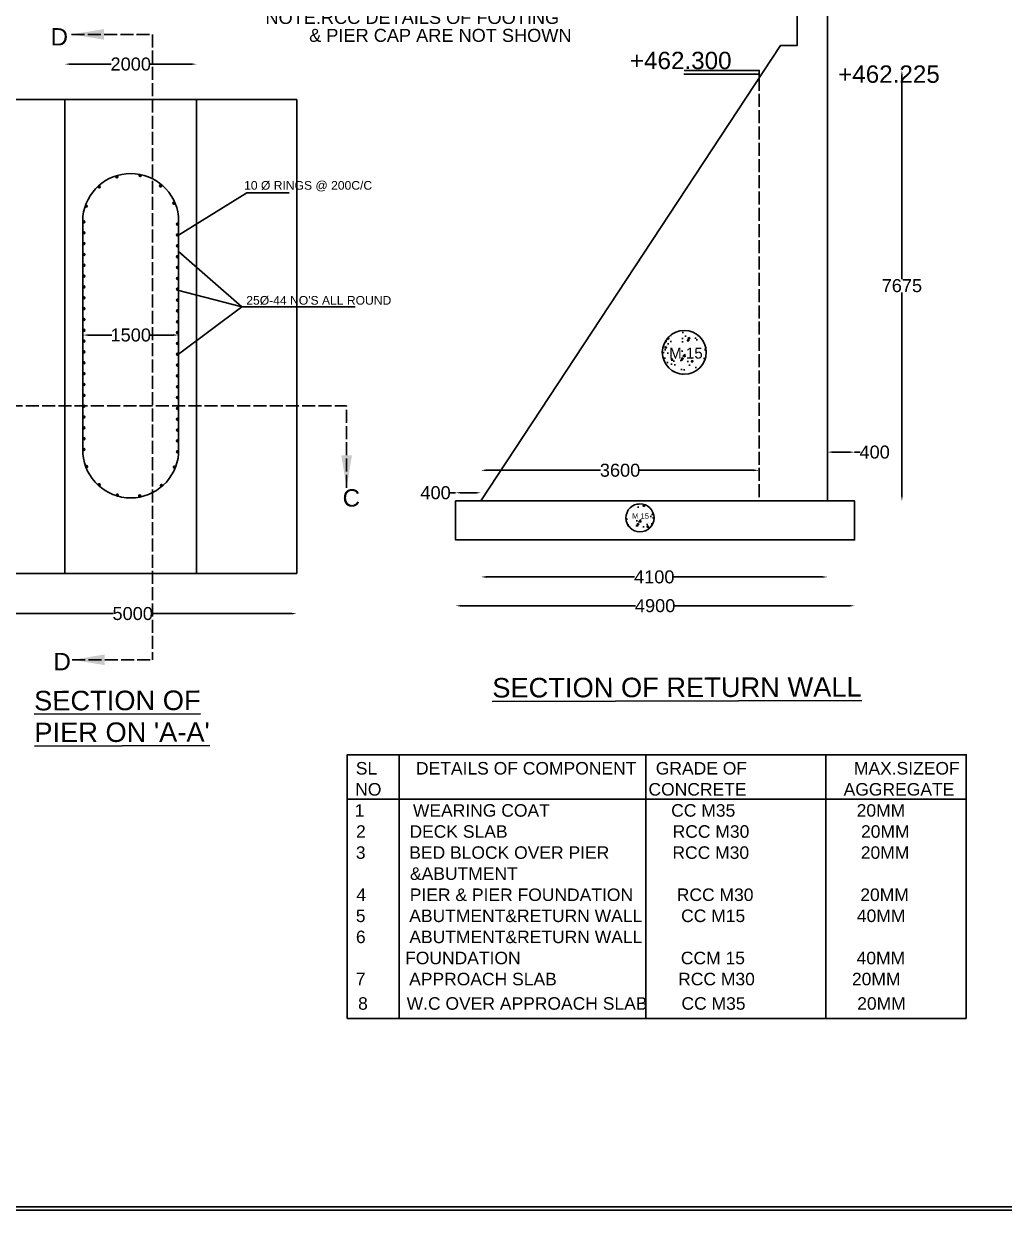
# Model space of a CAD drawing. Header units: inches. Extents: x 528254 to 544982, y -169119 to -158181.
# Drawn here: x 532286 to 536810, y -169119 to -163646 of the extents above; entities that cross this region are included whole.
import ezdxf

# ---------------------------------------------------------------- set-up
doc = ezdxf.new("R2010")
doc.units = ezdxf.units.IN
doc.header["$MEASUREMENT"] = 0
doc.linetypes.add('ACAD_ISO02W100', pattern=[15, 12, -3])
for name, color, linetype in [('DIMENSION', 7, 'Continuous'), ('DRAWING', 7, 'Continuous'), ('TEXT', 7, 'Continuous')]:
    doc.layers.add(name, color=color, linetype=linetype)
doc.styles.get("Standard").update_dxf_attribs({"font": 'arial.ttf', "height": 60})
doc.dimstyles.new('ST100', dxfattribs={"dimtxt": 100, "dimasz": 25, "dimexe": 0, "dimexo": 300, "dimgap": 0.09, "dimtad": 0, "dimtih": 1, "dimtoh": 1, "dimdec": 0, "dimzin": 0, "dimdsep": 46, "dimtxsty": 'Standard', "dimcen": 0, "dimse1": 1, "dimse2": 1, "dimadec": 0, "dimazin": 0, "dimtfac": 1, "dimtdec": 0, "dimtofl": 0, "dimtmove": 0, "dimatfit": 3, "dimfxl": 2000, "dimtolj": 1, "dimtzin": 0, "dimarcsym": 0})

# ---------------------------------------------------------------- blocks, each defined once
blk = doc.blocks.new('*D135')
at = {"layer": 'Defpoints', "color": 0, "ltscale": 0.4, "transparency": 16777216}
for p in [(535995, -163349), (535679.4, -163861.3), (535995, -163861.3)]:
    blk.add_point(p, dxfattribs=at)
at = {"layer": 'DIMENSION', "color": 0, "lineweight": -2, "ltscale": 0.4, "transparency": 16777216}
for p, q in [((535704.4, -163349), (535770.9, -163349)), ((535970, -163349), (535903.5, -163349))]:
    blk.add_line(p, q, dxfattribs=at)
at = {"layer": 'DIMENSION', "color": 0, "ltscale": 0.4, "transparency": 16777216}
for points in [[(535704.4, -163344.8), (535704.4, -163353.2), (535679.4, -163349)], [(535970, -163344.8), (535970, -163353.2), (535995, -163349)]]:
    blk.add_solid(points, dxfattribs=at)
at = {"layer": 'DIMENSION', "color": 0, "ltscale": 0.4, "transparency": 16777216, "insert": (535837.2, -163349), "char_height": 60, "attachment_point": 5}
blk.add_mtext('\\A1;500', dxfattribs=at)
blk = doc.blocks.new('*D136')
at = {"layer": 'Defpoints', "color": 0, "ltscale": 0.4, "transparency": 16777216}
for p in [(535679.4, -163861.3), (535679.4, -165847), (536337.8, -165847)]:
    blk.add_point(p, dxfattribs=at)
at = {"layer": 'DIMENSION', "color": 0, "lineweight": -2, "ltscale": 0.4, "transparency": 16777216}
for p, q in [((536337.8, -163886.3), (536337.8, -164823.5)), ((536337.8, -165822), (536337.8, -164884.9))]:
    blk.add_line(p, q, dxfattribs=at)
at = {"layer": 'DIMENSION', "color": 0, "ltscale": 0.4, "transparency": 16777216}
for points in [[(536333.6, -163886.3), (536342, -163886.3), (536337.8, -163861.3)], [(536333.6, -165822), (536342, -165822), (536337.8, -165847)]]:
    blk.add_solid(points, dxfattribs=at)
at = {"layer": 'DIMENSION', "color": 0, "ltscale": 0.4, "transparency": 16777216, "insert": (536337.8, -164854.2), "char_height": 60, "attachment_point": 5}
blk.add_mtext('\\A1;7675', dxfattribs=at)
blk = doc.blocks.new('*D137')
at = {"layer": 'Defpoints', "color": 0, "ltscale": 0.4, "transparency": 16777216}
for p in [(536119.7, -165622), (535995, -165847), (536119.7, -165847)]:
    blk.add_point(p, dxfattribs=at)
at = {"layer": 'DIMENSION', "color": 0, "lineweight": -2, "ltscale": 0.4, "transparency": 16777216}
for p, q in [((536020, -165622), (536094.7, -165622)), ((536119.7, -165622), (536144.7, -165622))]:
    blk.add_line(p, q, dxfattribs=at)
at = {"layer": 'DIMENSION', "color": 0, "ltscale": 0.4, "transparency": 16777216}
for points in [[(536020, -165617.8), (536020, -165626.1), (535995, -165622)], [(536094.7, -165617.8), (536094.7, -165626.1), (536119.7, -165622)]]:
    blk.add_solid(points, dxfattribs=at)
at = {"layer": 'DIMENSION', "color": 0, "ltscale": 0.4, "transparency": 16777216, "insert": (536212.1, -165622), "char_height": 60, "attachment_point": 5}
blk.add_mtext('\\A1;400', dxfattribs=at)
blk = doc.blocks.new('*D138')
at = {"layer": 'Defpoints', "color": 0, "ltscale": 0.4, "transparency": 16777216}
for p in [(534395.5, -165705.7), (534395.5, -165847), (535679.4, -165847)]:
    blk.add_point(p, dxfattribs=at)
at = {"layer": 'DIMENSION', "color": 0, "lineweight": -2, "ltscale": 0.4, "transparency": 16777216}
for p, q in [((534420.5, -165705.7), (534947.9, -165705.7)), ((535654.4, -165705.7), (535127, -165705.7))]:
    blk.add_line(p, q, dxfattribs=at)
at = {"layer": 'DIMENSION', "color": 0, "ltscale": 0.4, "transparency": 16777216}
for points in [[(534420.5, -165701.5), (534420.5, -165709.9), (534395.5, -165705.7)], [(535654.4, -165701.5), (535654.4, -165709.9), (535679.4, -165705.7)]]:
    blk.add_solid(points, dxfattribs=at)
at = {"layer": 'DIMENSION', "color": 0, "ltscale": 0.4, "transparency": 16777216, "insert": (535037.4, -165705.7), "char_height": 60, "attachment_point": 5}
blk.add_mtext('\\A1;3600', dxfattribs=at)
blk = doc.blocks.new('*D139')
at = {"layer": 'Defpoints', "color": 0, "ltscale": 0.4, "transparency": 16777216}
for p in [(534278.6, -165809.3), (534278.6, -165847), (534395.5, -165847)]:
    blk.add_point(p, dxfattribs=at)
at = {"layer": 'DIMENSION', "color": 0, "lineweight": -2, "ltscale": 0.4, "transparency": 16777216}
for p, q in [((534278.6, -165809.3), (534253.6, -165809.3)), ((534370.5, -165809.3), (534303.6, -165809.3))]:
    blk.add_line(p, q, dxfattribs=at)
at = {"layer": 'DIMENSION', "color": 0, "ltscale": 0.4, "transparency": 16777216}
for points in [[(534303.6, -165805.1), (534303.6, -165813.5), (534278.6, -165809.3)], [(534370.5, -165805.1), (534370.5, -165813.5), (534395.5, -165809.3)]]:
    blk.add_solid(points, dxfattribs=at)
at = {"layer": 'DIMENSION', "color": 0, "ltscale": 0.4, "transparency": 16777216, "insert": (534186.1, -165809.3), "char_height": 60, "attachment_point": 5}
blk.add_mtext('\\A1;400', dxfattribs=at)
blk = doc.blocks.new('*D140')
at = {"layer": 'Defpoints', "color": 0, "ltscale": 0.4, "transparency": 16777216}
for p in [(534395.5, -165847), (535995, -165847), (535995, -166197.7)]:
    blk.add_point(p, dxfattribs=at)
at = {"layer": 'DIMENSION', "color": 0, "lineweight": -2, "ltscale": 0.4, "transparency": 16777216}
for p, q in [((534420.5, -166197.7), (535104.5, -166197.7)), ((535970, -166197.7), (535286, -166197.7))]:
    blk.add_line(p, q, dxfattribs=at)
at = {"layer": 'DIMENSION', "color": 0, "ltscale": 0.4, "transparency": 16777216}
for points in [[(534420.5, -166193.6), (534420.5, -166201.9), (534395.5, -166197.7)], [(535970, -166193.6), (535970, -166201.9), (535995, -166197.7)]]:
    blk.add_solid(points, dxfattribs=at)
at = {"layer": 'DIMENSION', "color": 0, "ltscale": 0.4, "transparency": 16777216, "insert": (535195.2, -166197.7), "char_height": 60, "attachment_point": 5}
blk.add_mtext('\\A1;4100', dxfattribs=at)
blk = doc.blocks.new('*D141')
at = {"layer": 'Defpoints', "color": 0, "ltscale": 0.4, "transparency": 16777216}
for p in [(534278.6, -166026.5), (536119.7, -166026.5), (536119.7, -166330.6)]:
    blk.add_point(p, dxfattribs=at)
at = {"layer": 'DIMENSION', "color": 0, "lineweight": -2, "ltscale": 0.4, "transparency": 16777216}
for p, q in [((534303.6, -166330.6), (535108.4, -166330.6)), ((536094.7, -166330.6), (535289.9, -166330.6))]:
    blk.add_line(p, q, dxfattribs=at)
at = {"layer": 'DIMENSION', "color": 0, "ltscale": 0.4, "transparency": 16777216}
for points in [[(534303.6, -166326.5), (534303.6, -166334.8), (534278.6, -166330.6)], [(536094.7, -166326.5), (536094.7, -166334.8), (536119.7, -166330.6)]]:
    blk.add_solid(points, dxfattribs=at)
at = {"layer": 'DIMENSION', "color": 0, "ltscale": 0.4, "transparency": 16777216, "insert": (535199.1, -166330.6), "char_height": 60, "attachment_point": 5}
blk.add_mtext('\\A1;4900', dxfattribs=at)
blk = doc.blocks.new('*D152')
at = {"layer": 'Defpoints', "color": 0, "ltscale": 0.4, "transparency": 16777216}
for p in [(533083.2, -163832.2), (532475.9, -163995.6), (533083.2, -163995.6)]:
    blk.add_point(p, dxfattribs=at)
at = {"layer": 'DIMENSION', "color": 0, "lineweight": -2, "ltscale": 0.4, "transparency": 16777216}
for p, q in [((532500.9, -163832.2), (532689.5, -163832.2)), ((533058.2, -163832.2), (532869.7, -163832.2))]:
    blk.add_line(p, q, dxfattribs=at)
at = {"layer": 'DIMENSION', "color": 0, "ltscale": 0.4, "transparency": 16777216}
for points in [[(532500.9, -163828), (532500.9, -163836.3), (532475.9, -163832.2)], [(533058.2, -163828), (533058.2, -163836.3), (533083.2, -163832.2)]]:
    blk.add_solid(points, dxfattribs=at)
at = {"layer": 'DIMENSION', "color": 0, "ltscale": 0.4, "transparency": 16777216, "insert": (532779.6, -163832.2), "char_height": 60, "attachment_point": 5}
blk.add_mtext('\\A1;2000', dxfattribs=at)
blk = doc.blocks.new('*D153')
at = {"layer": 'Defpoints', "color": 0, "ltscale": 0.4, "transparency": 16777216}
for p in [(532558.8, -165081.9), (533000.3, -165081.9), (533000.3, -165081.9)]:
    blk.add_point(p, dxfattribs=at)
at = {"layer": 'DIMENSION', "color": 0, "lineweight": -2, "ltscale": 0.4, "transparency": 16777216}
for p, q in [((532583.8, -165081.9), (532692.8, -165081.9)), ((532975.3, -165081.9), (532866.3, -165081.9))]:
    blk.add_line(p, q, dxfattribs=at)
at = {"layer": 'DIMENSION', "color": 0, "ltscale": 0.4, "transparency": 16777216}
for points in [[(532583.8, -165077.7), (532583.8, -165086), (532558.8, -165081.9)], [(532975.3, -165077.7), (532975.3, -165086), (533000.3, -165081.9)]]:
    blk.add_solid(points, dxfattribs=at)
at = {"layer": 'DIMENSION', "color": 0, "ltscale": 0.4, "transparency": 16777216, "insert": (532779.6, -165081.9), "char_height": 60, "attachment_point": 5}
blk.add_mtext('\\A1;1500', dxfattribs=at)
blk = doc.blocks.new('*D154')
at = {"layer": 'Defpoints', "color": 0, "ltscale": 0.4, "transparency": 16777216}
for p in [(532031.9, -166181.2), (533545.6, -166181.2), (533545.6, -166366.8)]:
    blk.add_point(p, dxfattribs=at)
at = {"layer": 'DIMENSION', "color": 0, "lineweight": -2, "ltscale": 0.4, "transparency": 16777216}
for p, q in [((532056.9, -166366.8), (532699.1, -166366.8)), ((533520.6, -166366.8), (532878.3, -166366.8))]:
    blk.add_line(p, q, dxfattribs=at)
at = {"layer": 'DIMENSION', "color": 0, "ltscale": 0.4, "transparency": 16777216}
for points in [[(532056.9, -166362.6), (532056.9, -166371), (532031.9, -166366.8)], [(533520.6, -166362.6), (533520.6, -166371), (533545.6, -166366.8)]]:
    blk.add_solid(points, dxfattribs=at)
at = {"layer": 'DIMENSION', "color": 0, "ltscale": 0.4, "transparency": 16777216, "insert": (532788.7, -166366.8), "char_height": 60, "attachment_point": 5}
blk.add_mtext('\\A1;5000', dxfattribs=at)

msp = doc.modelspace()

# ---------------------------------------------------------------- hatches: boundary and pattern name
at = {"layer": 'DRAWING', "ltscale": 0.4}
h = msp.add_hatch(dxfattribs=at)
h.set_pattern_fill('ANSI31', color=256, style=0)
h.set_pattern_definition([(45, (141.65623, 135.1879), (-0.088388347648, 0.088388347648), [])])
h.paths.add_polyline_path([(532711.2, -164352.1, 1), (532720.3, -164352.1, 1)])
h = msp.add_hatch(dxfattribs=at)
h.set_pattern_fill('ANSI31', color=256, style=0)
h.set_pattern_definition([(45, (248.37099, 141.34104), (-0.088388347648, 0.088388347648), [])])
h.paths.add_polyline_path([(532818, -164346, 1), (532827, -164346, 1)])
h = msp.add_hatch(dxfattribs=at)
h.set_pattern_fill('ANSI31', color=256, style=0)
h.set_pattern_definition([(45, (60.14342, 88.75936), (-0.088388347648, 0.088388347648), [])])
h.paths.add_polyline_path([(532629.7, -164398.5, 1), (532638.8, -164398.5, 1)])
h = msp.add_hatch(dxfattribs=at)
h.set_pattern_fill('ANSI31', color=256, style=0)
h.set_pattern_definition([(45, (342.85184, 93.32097), (-0.088388347648, 0.088388347648), [])])
h.paths.add_polyline_path([(532912.4, -164394, 1), (532921.5, -164394, 1)])
h = msp.add_hatch(dxfattribs=at)
h.set_pattern_fill('ANSI31', color=256, style=0)
h.set_pattern_definition([(45, (404.8783, 13.71844), (-0.088388347648, 0.088388347648), [])])
h.paths.add_polyline_path([(532974.5, -164473.6, 1), (532983.5, -164473.6, 1)])
h = msp.add_hatch(dxfattribs=at)
h.set_pattern_fill('ANSI31', color=256, style=0)
h.set_pattern_definition([(45, (0, 0), (-0.088388347648, 0.088388347648), [])])
h.paths.add_polyline_path([(532569.6, -164487.3, 1), (532578.6, -164487.3, 1)])
h = msp.add_hatch(dxfattribs=at)
h.set_pattern_fill('ANSI31', color=256, style=0)
h.set_pattern_definition([(45, (-11.03851, -72.58435), (-0.088388347648, 0.088388347648), [])])
h.paths.add_polyline_path([(532558.5, -164559.9, 1), (532567.6, -164559.9, 1)])
h = msp.add_hatch(dxfattribs=at)
h.set_pattern_fill('ANSI31', color=256, style=0)
h.set_pattern_definition([(45, (421.69784, -83.14877), (-0.088388347648, 0.088388347648), [])])
h.paths.add_polyline_path([(532991.3, -164570.4, 1), (533000.3, -164570.4, 1)])
h = msp.add_hatch(dxfattribs=at)
h.set_pattern_fill('ANSI31', color=256, style=0)
h.set_pattern_definition([(45, (-11.03851, -122.58435), (-0.088388347648, 0.088388347648), [])])
h.paths.add_polyline_path([(532558.5, -164609.9, 1), (532567.6, -164609.9, 1)])
h = msp.add_hatch(dxfattribs=at)
h.set_pattern_fill('ANSI31', color=256, style=0)
h.set_pattern_definition([(45, (421.69784, -133.14877), (-0.088388347648, 0.088388347648), [])])
h.paths.add_polyline_path([(532991.3, -164620.4, 1), (533000.3, -164620.4, 1)])
h = msp.add_hatch(dxfattribs=at)
h.set_pattern_fill('ANSI31', color=256, style=0)
h.set_pattern_definition([(45, (-11.03851, -172.58435), (-0.088388347648, 0.088388347648), [])])
h.paths.add_polyline_path([(532558.5, -164659.9, 1), (532567.6, -164659.9, 1)])
h = msp.add_hatch(dxfattribs=at)
h.set_pattern_fill('ANSI31', color=256, style=0)
h.set_pattern_definition([(45, (421.69784, -183.14877), (-0.088388347648, 0.088388347648), [])])
h.paths.add_polyline_path([(532991.3, -164670.4, 1), (533000.3, -164670.4, 1)])
h = msp.add_hatch(dxfattribs=at)
h.set_pattern_fill('ANSI31', color=256, style=0)
h.set_pattern_definition([(45, (-11.03851, -222.58435), (-0.088388347648, 0.088388347648), [])])
h.paths.add_polyline_path([(532558.5, -164709.9, 1), (532567.6, -164709.9, 1)])
h = msp.add_hatch(dxfattribs=at)
h.set_pattern_fill('ANSI31', color=256, style=0)
h.set_pattern_definition([(45, (421.69784, -233.14877), (-0.088388347648, 0.088388347648), [])])
h.paths.add_polyline_path([(532991.3, -164720.4, 1), (533000.3, -164720.4, 1)])
h = msp.add_hatch(dxfattribs=at)
h.set_pattern_fill('ANSI31', color=256, style=0)
h.set_pattern_definition([(45, (-11.03851, -272.58435), (-0.088388347648, 0.088388347648), [])])
h.paths.add_polyline_path([(532558.5, -164759.9, 1), (532567.6, -164759.9, 1)])
h = msp.add_hatch(dxfattribs=at)
h.set_pattern_fill('ANSI31', color=256, style=0)
h.set_pattern_definition([(45, (421.69784, -283.14877), (-0.088388347648, 0.088388347648), [])])
h.paths.add_polyline_path([(532991.3, -164770.4, 1), (533000.3, -164770.4, 1)])
h = msp.add_hatch(dxfattribs=at)
h.set_pattern_fill('ANSI31', color=256, style=0)
h.set_pattern_definition([(45, (-11.03851, -322.58435), (-0.088388347648, 0.088388347648), [])])
h.paths.add_polyline_path([(532558.5, -164809.9, 1), (532567.6, -164809.9, 1)])
h = msp.add_hatch(dxfattribs=at)
h.set_pattern_fill('ANSI31', color=256, style=0)
h.set_pattern_definition([(45, (421.69784, -333.14877), (-0.088388347648, 0.088388347648), [])])
h.paths.add_polyline_path([(532991.3, -164820.4, 1), (533000.3, -164820.4, 1)])
h = msp.add_hatch(dxfattribs=at)
h.set_pattern_fill('ANSI31', color=256, style=0)
h.set_pattern_definition([(45, (-11.03851, -372.58435), (-0.088388347648, 0.088388347648), [])])
h.paths.add_polyline_path([(532558.5, -164859.9, 1), (532567.6, -164859.9, 1)])
h = msp.add_hatch(dxfattribs=at)
h.set_pattern_fill('ANSI31', color=256, style=0)
h.set_pattern_definition([(45, (-11.03851, -422.58435), (-0.088388347648, 0.088388347648), [])])
h.paths.add_polyline_path([(532558.5, -164909.9, 1), (532567.6, -164909.9, 1)])
h = msp.add_hatch(dxfattribs=at)
h.set_pattern_fill('ANSI31', color=256, style=0)
h.set_pattern_definition([(45, (421.69784, -383.14877), (-0.088388347648, 0.088388347648), [])])
h.paths.add_polyline_path([(532991.3, -164870.4, 1), (533000.3, -164870.4, 1)])
h = msp.add_hatch(dxfattribs=at)
h.set_pattern_fill('ANSI31', color=256, style=0)
h.set_pattern_definition([(45, (-11.03851, -472.58435), (-0.088388347648, 0.088388347648), [])])
h.paths.add_polyline_path([(532558.5, -164959.9, 1), (532567.6, -164959.9, 1)])
h = msp.add_hatch(dxfattribs=at)
h.set_pattern_fill('ANSI31', color=256, style=0)
h.set_pattern_definition([(45, (421.69784, -433.14877), (-0.088388347648, 0.088388347648), [])])
h.paths.add_polyline_path([(532991.3, -164920.4, 1), (533000.3, -164920.4, 1)])
h = msp.add_hatch(dxfattribs=at)
h.set_pattern_fill('ANSI31', color=256, style=0)
h.set_pattern_definition([(45, (-11.03851, -522.58435), (-0.088388347648, 0.088388347648), [])])
h.paths.add_polyline_path([(532558.5, -165009.9, 1), (532567.6, -165009.9, 1)])
h = msp.add_hatch(dxfattribs=at)
h.set_pattern_fill('ANSI31', color=256, style=0)
h.set_pattern_definition([(45, (421.69784, -483.14877), (-0.088388347648, 0.088388347648), [])])
h.paths.add_polyline_path([(532991.3, -164970.4, 1), (533000.3, -164970.4, 1)])
h = msp.add_hatch(dxfattribs=at)
h.set_pattern_fill('ANSI31', color=256, style=0)
h.set_pattern_definition([(45, (421.69784, -533.14877), (-0.088388347648, 0.088388347648), [])])
h.paths.add_polyline_path([(532991.3, -165020.4, 1), (533000.3, -165020.4, 1)])
h = msp.add_hatch(dxfattribs=at)
h.set_pattern_fill('ANSI31', color=256, style=0)
h.set_pattern_definition([(45, (-11.03851, -572.58435), (-0.088388347648, 0.088388347648), [])])
h.paths.add_polyline_path([(532558.5, -165059.9, 1), (532567.6, -165059.9, 1)])
h = msp.add_hatch(dxfattribs=at)
h.set_pattern_fill('ANSI31', color=256, style=0)
h.set_pattern_definition([(45, (421.69784, -583.14877), (-0.088388347648, 0.088388347648), [])])
h.paths.add_polyline_path([(532991.3, -165070.4, 1), (533000.3, -165070.4, 1)])
h = msp.add_hatch(dxfattribs=at)
h.set_pattern_fill('AR-CONC', color=256, scale=12.893543, angle=0.1412, style=0)
h.set_pattern_definition([(50.141203, (38135.55, -5406.23), (92.499912, -7.863036), [9.670158, -106.371733]), (355.141203, (38135.55, -5406.23), (-18.128922, 96.939836), [7.736126, -85.097386]), (100.592603, (38143.26, -5406.885), (74.371058, 89.076741), [8.218369, -90.402062]), (46.325403, (38135.49, -5380.44), (137.657364, -21.00208), [14.505236, -159.5576]), (96.776803, (38146.96, -5382.19), (120.201244, 125.894923), [12.327554, -135.603072]), (351.325403, (38135.49, -5380.44), (120.201146, 125.895017), [11.60419, -127.64608]), (21.141203, (38148.4, -5386.86), (77.09017, -51.722013), [9.670158, -106.371733]), (326.141203, (38148.4, -5386.86), (31.141452, 93.574567), [7.736126, -85.097386]), (71.592603, (38154.82, -5391.17), (108.231654, 41.852469), [8.218369, -90.402062]), (37.641203, (38135.553, -5406.23), (1.4620525, 42.925547), [0, -84.065903, 0, -86.386741, 0, -85.419725]), (7.641203, (38135.553, -5406.23), (33.7935554, 50.9370826), [0, -49.253336, 0, -82.1318714, 0, -32.556197]), (327.641203, (38106.8, -5406.3), (68.8355854, -2.7384882), [0, -32.2338585, 0, -100.5696385, 0, -133.448174]), (317.641203, (38093.91, -5406.33), (75.1613245, 13.092351), [0, -41.904016, 0, -66.788555, 0, -94.767544])])
h.paths.add_polyline_path([(535232.2, -165161.5, 1), (535435, -165161.5, 1.000001)])
h.paths.add_polyline_path([(535251, -165128.1), (535423.3, -165127.7), (535423.5, -165203.7), (535251.2, -165204.2)], flags=24)
h = msp.add_hatch(dxfattribs=at)
h.set_pattern_fill('ANSI31', color=256, style=0)
h.set_pattern_definition([(45, (-11.03851, -622.58435), (-0.088388347648, 0.088388347648), [])])
h.paths.add_polyline_path([(532558.5, -165109.9, 1), (532567.6, -165109.9, 1)])
h = msp.add_hatch(dxfattribs=at)
h.set_pattern_fill('ANSI31', color=256, style=0)
h.set_pattern_definition([(45, (421.69784, -633.14877), (-0.088388347648, 0.088388347648), [])])
h.paths.add_polyline_path([(532991.3, -165120.4, 1), (533000.3, -165120.4, 1)])
h = msp.add_hatch(dxfattribs=at)
h.set_pattern_fill('ANSI31', color=256, style=0)
h.set_pattern_definition([(45, (-11.03851, -672.58435), (-0.088388347648, 0.088388347648), [])])
h.paths.add_polyline_path([(532558.5, -165159.9, 1), (532567.6, -165159.9, 1)])
h = msp.add_hatch(dxfattribs=at)
h.set_pattern_fill('ANSI31', color=256, style=0)
h.set_pattern_definition([(45, (421.69784, -683.14877), (-0.088388347648, 0.088388347648), [])])
h.paths.add_polyline_path([(532991.3, -165170.4, 1), (533000.3, -165170.4, 1)])
h = msp.add_hatch(dxfattribs=at)
h.set_pattern_fill('ANSI31', color=256, style=0)
h.set_pattern_definition([(45, (-11.03851, -722.58435), (-0.088388347648, 0.088388347648), [])])
h.paths.add_polyline_path([(532558.5, -165209.9, 1), (532567.6, -165209.9, 1)])
h = msp.add_hatch(dxfattribs=at)
h.set_pattern_fill('ANSI31', color=256, style=0)
h.set_pattern_definition([(45, (421.69784, -733.14877), (-0.088388347648, 0.088388347648), [])])
h.paths.add_polyline_path([(532991.3, -165220.4, 1), (533000.3, -165220.4, 1)])
h = msp.add_hatch(dxfattribs=at)
h.set_pattern_fill('ANSI31', color=256, style=0)
h.set_pattern_definition([(45, (-11.03851, -772.58435), (-0.088388347648, 0.088388347648), [])])
h.paths.add_polyline_path([(532558.5, -165259.9, 1), (532567.6, -165259.9, 1)])
h = msp.add_hatch(dxfattribs=at)
h.set_pattern_fill('ANSI31', color=256, style=0)
h.set_pattern_definition([(45, (421.69784, -783.14877), (-0.088388347648, 0.088388347648), [])])
h.paths.add_polyline_path([(532991.3, -165270.4, 1), (533000.3, -165270.4, 1)])
h = msp.add_hatch(dxfattribs=at)
h.set_pattern_fill('ANSI31', color=256, style=0)
h.set_pattern_definition([(45, (-11.03851, -822.58435), (-0.088388347648, 0.088388347648), [])])
h.paths.add_polyline_path([(532558.5, -165309.9, 1), (532567.6, -165309.9, 1)])
h = msp.add_hatch(dxfattribs=at)
h.set_pattern_fill('ANSI31', color=256, style=0)
h.set_pattern_definition([(45, (421.69784, -833.14877), (-0.088388347648, 0.088388347648), [])])
h.paths.add_polyline_path([(532991.3, -165320.4, 1), (533000.3, -165320.4, 1)])
h = msp.add_hatch(dxfattribs=at)
h.set_pattern_fill('ANSI31', color=256, style=0)
h.set_pattern_definition([(45, (-11.03851, -872.58435), (-0.088388347648, 0.088388347648), [])])
h.paths.add_polyline_path([(532558.5, -165359.9, 1), (532567.6, -165359.9, 1)])
h = msp.add_hatch(dxfattribs=at)
h.set_pattern_fill('ANSI31', color=256, style=0)
h.set_pattern_definition([(45, (421.69784, -883.14877), (-0.088388347648, 0.088388347648), [])])
h.paths.add_polyline_path([(532991.3, -165370.4, 1), (533000.3, -165370.4, 1)])
h = msp.add_hatch(dxfattribs=at)
h.set_pattern_fill('ANSI31', color=256, style=0)
h.set_pattern_definition([(45, (-11.03851, -922.58435), (-0.088388347648, 0.088388347648), [])])
h.paths.add_polyline_path([(532558.5, -165409.9, 1), (532567.6, -165409.9, 1)])
h = msp.add_hatch(dxfattribs=at)
h.set_pattern_fill('ANSI31', color=256, style=0)
h.set_pattern_definition([(45, (421.69784, -933.14877), (-0.088388347648, 0.088388347648), [])])
h.paths.add_polyline_path([(532991.3, -165420.4, 1), (533000.3, -165420.4, 1)])
h = msp.add_hatch(dxfattribs=at)
h.set_pattern_fill('ANSI31', color=256, style=0)
h.set_pattern_definition([(45, (-11.03851, -972.58435), (-0.088388347648, 0.088388347648), [])])
h.paths.add_polyline_path([(532558.5, -165459.9, 1), (532567.6, -165459.9, 1)])
h = msp.add_hatch(dxfattribs=at)
h.set_pattern_fill('ANSI31', color=256, style=0)
h.set_pattern_definition([(45, (-11.03851, -1022.58435), (-0.088388347648, 0.088388347648), [])])
h.paths.add_polyline_path([(532558.5, -165509.9, 1), (532567.6, -165509.9, 1)])
h = msp.add_hatch(dxfattribs=at)
h.set_pattern_fill('ANSI31', color=256, style=0)
h.set_pattern_definition([(45, (421.69784, -983.14877), (-0.088388347648, 0.088388347648), [])])
h.paths.add_polyline_path([(532991.3, -165470.4, 1), (533000.3, -165470.4, 1)])
h = msp.add_hatch(dxfattribs=at)
h.set_pattern_fill('ANSI31', color=256, style=0)
h.set_pattern_definition([(45, (-11.03851, -1072.58435), (-0.088388347648, 0.088388347648), [])])
h.paths.add_polyline_path([(532558.5, -165559.9, 1), (532567.6, -165559.9, 1)])
h = msp.add_hatch(dxfattribs=at)
h.set_pattern_fill('ANSI31', color=256, style=0)
h.set_pattern_definition([(45, (421.69784, -1033.14877), (-0.088388347648, 0.088388347648), [])])
h.paths.add_polyline_path([(532991.3, -165520.4, 1), (533000.3, -165520.4, 1)])
h = msp.add_hatch(dxfattribs=at)
h.set_pattern_fill('ANSI31', color=256, style=0)
h.set_pattern_definition([(45, (-11.03851, -1122.58435), (-0.088388347648, 0.088388347648), [])])
h.paths.add_polyline_path([(532558.5, -165609.9, 1), (532567.6, -165609.9, 1)])
h = msp.add_hatch(dxfattribs=at)
h.set_pattern_fill('ANSI31', color=256, style=0)
h.set_pattern_definition([(45, (421.69784, -1083.14877), (-0.088388347648, 0.088388347648), [])])
h.paths.add_polyline_path([(532991.3, -165570.4, 1), (533000.3, -165570.4, 1)])
h = msp.add_hatch(dxfattribs=at)
h.set_pattern_fill('ANSI31', color=256, style=0)
h.set_pattern_definition([(45, (421.69784, -1133.14877), (-0.088388347648, 0.088388347648), [])])
h.paths.add_polyline_path([(532991.3, -165620.4, 1), (533000.3, -165620.4, 1)])
h = msp.add_hatch(dxfattribs=at)
h.set_pattern_fill('ANSI31', color=256, style=0)
h.set_pattern_definition([(45, (1.97333, -1200.76515), (-0.088388347648, 0.088388347648), [])])
h.paths.add_polyline_path([(532571.6, -165688.1, 1), (532580.6, -165688.1, 1)])
h = msp.add_hatch(dxfattribs=at)
h.set_pattern_fill('ANSI31', color=256, style=0)
h.set_pattern_definition([(45, (407.2407, -1204.10403), (-0.088388347648, 0.088388347648), [])])
h.paths.add_polyline_path([(532976.8, -165691.4, 1), (532985.9, -165691.4, 1)])
h = msp.add_hatch(dxfattribs=at)
h.set_pattern_fill('ANSI31', color=256, style=0)
h.set_pattern_definition([(45, (59.6058, -1284.76962), (-0.088388347648, 0.088388347648), [])])
h.paths.add_polyline_path([(532629.2, -165772.1, 1), (532638.2, -165772.1, 1)])
h = msp.add_hatch(dxfattribs=at)
h.set_pattern_fill('ANSI31', color=256, style=0)
h.set_pattern_definition([(45, (347.08678, -1288.06115), (-0.088388347648, 0.088388347648), [])])
h.paths.add_polyline_path([(532916.7, -165775.4, 1), (532925.7, -165775.4, 1)])
h = msp.add_hatch(dxfattribs=at)
h.set_pattern_fill('ANSI31', color=256, style=0)
h.set_pattern_definition([(45, (143.71442, -1332.60958), (-0.088388347648, 0.088388347648), [])])
h.paths.add_polyline_path([(532713.3, -165819.9, 1), (532722.4, -165819.9, 1)])
h = msp.add_hatch(dxfattribs=at)
h.set_pattern_fill('ANSI31', color=256, style=0)
h.set_pattern_definition([(45, (246.93735, -1336.49095), (-0.088388347648, 0.088388347648), [])])
h.paths.add_polyline_path([(532816.5, -165823.8, 1), (532825.6, -165823.8, 1)])
h = msp.add_hatch(dxfattribs=at)
h.set_pattern_fill('AR-CONC', color=256, scale=12.893543, angle=0.1412, style=0)
h.set_pattern_definition([(50.141203, (37931.25, -6169.8), (92.499912, -7.863036), [9.670158, -106.371733]), (355.141203, (37931.25, -6169.8), (-18.128922, 96.939836), [7.736126, -85.097386]), (100.592603, (37938.96, -6170.46), (74.371058, 89.076741), [8.218369, -90.402062]), (46.325403, (37931.19, -6144.02), (137.657364, -21.00208), [14.505236, -159.5576]), (96.776803, (37942.66, -6145.77), (120.201244, 125.894923), [12.327554, -135.603072]), (351.325403, (37931.19, -6144.02), (120.201146, 125.895017), [11.60419, -127.64608]), (21.141203, (37944.1, -6150.43), (77.09017, -51.722013), [9.670158, -106.371733]), (326.141203, (37944.1, -6150.43), (31.141452, 93.574567), [7.736126, -85.097386]), (71.592603, (37950.52, -6154.74), (108.231654, 41.852469), [8.218369, -90.402062]), (37.641203, (37931.25, -6169.803), (1.4620525, 42.925547), [0, -84.065903, 0, -86.386741, 0, -85.419725]), (7.641203, (37931.25, -6169.803), (33.7935554, 50.9370826), [0, -49.253336, 0, -82.1318714, 0, -32.556197]), (327.641203, (37902.5, -6169.874), (68.8355854, -2.7384882), [0, -32.2338585, 0, -100.5696385, 0, -133.448174]), (317.641203, (37889.605, -6169.906), (75.1613245, 13.092351), [0, -41.904016, 0, -66.788555, 0, -94.767544])])
h.paths.add_polyline_path([(535064.4, -165925.1, 1), (535194.2, -165925.1, 1)])
h.paths.add_polyline_path([(535086.9, -165897.9), (535173, -165897.7), (535173.1, -165935.7), (535086.9, -165935.9)], flags=24)

# ---------------------------------------------------------------- linework, layer by layer
for points in [[(544982.5, -158181), (528254, -158181), (528254, -169119), (544982.5, -169119)], [(544967, -158196.5), (528269.5, -158196.5), (528269.5, -169103.5), (544967, -169103.5)], [(532031.9, -163995.6), (533545.6, -163995.6), (533545.6, -166181.2), (532031.9, -166181.2)], [(534278.6, -165847), (536119.7, -165847), (536119.7, -166026.5), (534278.6, -166026.5)]]:
    msp.add_lwpolyline(points, close=True, dxfattribs=at)
for points in [[(535995, -165847), (535995, -163418.3), (535854.1, -163418.3), (535854.1, -163746.4), (535777, -163746.4), (534395.5, -165847)], [(535679.4, -163894.8), (535679.4, -163861.3), (535333.8, -163861.3)], [(535679.4, -163878.1), (535331.6, -163878.1)], [(532475.9, -163995.6), (532475.9, -166181.2)], [(533083.2, -163995.6), (533083.2, -166181.2)], [(532558.8, -164534.8), (532558.8, -165628.9)], [(533000.3, -164534.8), (533000.3, -165628.9)]]:
    msp.add_lwpolyline(points, dxfattribs=at)
at = {"layer": 'DRAWING', "linetype": 'ACAD_ISO02W100', "ltscale": 5}
msp.add_lwpolyline([(535679.4, -163894.8), (535679.4, -165847)], dxfattribs=at)
at = {"layer": 'DRAWING', "ltscale": 0.4}
for centre, radius in [((532715.8, -164352.1), 4.53), ((532822.5, -164346), 4.53), ((532634.3, -164398.5), 4.53), ((532917, -164394), 4.53), ((532979, -164473.6), 4.53), ((532574.1, -164487.3), 4.53), ((532563.1, -164559.9), 4.53), ((532995.8, -164570.4), 4.53), ((532563.1, -164609.9), 4.53), ((532995.8, -164620.4), 4.53), ((532563.1, -164659.9), 4.53), ((532995.8, -164670.4), 4.53), ((532563.1, -164709.9), 4.53), ((532995.8, -164720.4), 4.53), ((532563.1, -164759.9), 4.53), ((532995.8, -164770.4), 4.53), ((532563.1, -164809.9), 4.53), ((532995.8, -164820.4), 4.53), ((532563.1, -164859.9), 4.53), ((532563.1, -164909.9), 4.53), ((532995.8, -164870.4), 4.53), ((532563.1, -164959.9), 4.53), ((532995.8, -164920.4), 4.53), ((532563.1, -165009.9), 4.53), ((532995.8, -164970.4), 4.53), ((532995.8, -165020.4), 4.53), ((532563.1, -165059.9), 4.53), ((532995.8, -165070.4), 4.53), ((535333.6, -165161.5), 101.4), ((532563.1, -165109.9), 4.53), ((532995.8, -165120.4), 4.53), ((532563.1, -165159.9), 4.53), ((532995.8, -165170.4), 4.53), ((532563.1, -165209.9), 4.53), ((532995.8, -165220.4), 4.53), ((532563.1, -165259.9), 4.53), ((532995.8, -165270.4), 4.53), ((532563.1, -165309.9), 4.53), ((532995.8, -165320.4), 4.53), ((532563.1, -165359.9), 4.53), ((532995.8, -165370.4), 4.53), ((532563.1, -165409.9), 4.53), ((532995.8, -165420.4), 4.53), ((532563.1, -165459.9), 4.53), ((532563.1, -165509.9), 4.53), ((532995.8, -165470.4), 4.53), ((532563.1, -165559.9), 4.53), ((532995.8, -165520.4), 4.53), ((532563.1, -165609.9), 4.53), ((532995.8, -165570.4), 4.53), ((532995.8, -165620.4), 4.53), ((532576.1, -165688.1), 4.53), ((532981.4, -165691.4), 4.53), ((532633.7, -165772.1), 4.53), ((532921.2, -165775.4), 4.53), ((532717.8, -165819.9), 4.53), ((532821, -165823.8), 4.53), ((535129.3, -165925.1), 64.9)]:
    msp.add_circle(centre, radius, dxfattribs=at)
for centre, radius, start, end in [((532779.6, -164558.8), 222.1, 6.191, 173.809), ((532779.6, -165611.5), 221.5, 184.5148, 355.4852)]:
    msp.add_arc(centre, radius, start, end, dxfattribs=at)
at = {"layer": 'TEXT', "ltscale": 0.4}
for points in [[(533778.4, -168234.3), (533778.4, -167017.5), (536634.5, -167017.5), (536634.5, -168234.3)], [(534017.7, -167017.5), (534017.7, -168234.3)], [(535156.6, -167017.5), (535156.6, -168234.3)], [(535986.6, -167017.5), (535986.6, -168234.3)], [(533778.4, -167223.1), (536634.5, -167223.1)], [(533778.4, -168234.3), (536634.5, -168234.3)]]:
    msp.add_lwpolyline(points, dxfattribs=at)

# ---------------------------------------------------------------- texts
at = {"layer": 'TEXT'}
for s, height, p in [('NOTE:RCC DETAILS OF FOOTING', 60, (533401.3, -163646.7)), ('D', 80, (532409.6, -163746.2)), (' +462.300', 80, (535051.7, -163855.3)), (' +462.225', 80, (536012.5, -163918.2)), ('10 Ø RINGS @ 200C/C', 40, (533302.7, -164411.4)), ("25Ø-44 NO'S ALL ROUND", 40, (533312.8, -164941.8)), ('C', 80, (533757.1, -165873.1)), ('D', 80, (532422.6, -166628.1)), ('SL        DETAILS OF COMPONENT    GRADE OF                      MAX.SIZEOF                                       .', 57.7237, (533817.9, -167109)), ('NO                                                       CONCRETE                    AGGREGATE', 57.724, (533815.4, -167206.2)), ('1          WEARING COAT                         CC M35                         20MM', 57.724, (533812.8, -167303.5)), ('2         DECK SLAB                                  RCC M30                       20MM', 57.724, (533819.2, -167400.7)), ('3         BED BLOCK OVER PIER             RCC M30                       20MM', 57.724, (533818.2, -167497.9)), ('           &ABUTMENT ', 57.724, (533821.6, -167595.1)), ('4         PIER & PIER FOUNDATION         RCC M30                      20MM', 57.724, (533820.6, -167692.4)), ('5         ABUTMENT&RETURN WALL        CC M15                       40MM', 57.724, (533818.2, -167789.6)), ('6         ABUTMENT&RETURN WALL        ', 57.724, (533818.6, -167886.8)), ('          FOUNDATION                                 CCM 15                       40MM                                    ', 57.7237, (533821.6, -167984.1)), ('7         APPROACH SLAB                         RCC M30                    20MM', 57.724, (533817.8, -168081.3)), ('8        W.C OVER APPROACH SLAB       CC M35                       20MM', 57.724, (533828.6, -168193.9))]:
    msp.add_text(s, height=height, dxfattribs=at).set_placement(p)
for s, p in [('%%USECTION OF RETURN WALL', (534448, -166753.9)), ('%%USECTION OF', (532333.8, -166813.3)), ("%%UPIER ON 'A-A'", (532334.9, -166959.7))]:
    msp.add_text(s, height=90, rotation=0.1412, dxfattribs=at).set_placement(p)
at = {"layer": 'TEXT', "insert": (533579.5, -163669.4), "char_height": 60, "width": 1542.492, "attachment_point": 1}
msp.add_mtext(' & PIER CAP ARE NOT SHOWN', dxfattribs=at)
at = {"layer": 'TEXT', "width": 224.569, "attachment_point": 1, "rotation": 0.1412}
for insert, char_height in [((535263.6, -165140.6), 50), ((535093.1, -165904.1), 25)]:
    msp.add_mtext('M 15', dxfattribs=dict(at, insert=insert, char_height=char_height))

# ---------------------------------------------------------------- dimensions: what is measured, and where the dimension line sits
at = {"layer": 'DIMENSION', "ltscale": 0.4}
for base, p1, p2, text, picture, middle in [((535995, -163349), (535679.4, -163861.3), (535995, -163861.3), '500', '*D135', (535837.2, -163349)), ((533083.2, -163832.2), (532475.9, -163995.6), (533083.2, -163995.6), '2000', '*D152', (532779.6, -163832.2)), ((533000.3, -165081.9), (532558.8, -165081.9), (533000.3, -165081.9), '1500', '*D153', (532779.6, -165081.9)), ((536119.7, -165622), (535995, -165847), (536119.7, -165847), '400', '*D137', (536212.1, -165622)), ((534395.5, -165705.7), (535679.4, -165847), (534395.5, -165847), '3600', '*D138', (535037.4, -165705.7)), ((534278.6, -165809.3), (534395.5, -165847), (534278.6, -165847), '400', '*D139', (534186.1, -165809.3)), ((535995, -166197.7), (534395.5, -165847), (535995, -165847), '4100', '*D140', (535195.2, -166197.7)), ((536119.7, -166330.6), (534278.6, -166026.5), (536119.7, -166026.5), '4900', '*D141', (535199.1, -166330.6)), ((533545.6, -166366.8), (532031.9, -166181.2), (533545.6, -166181.2), '5000', '*D154', (532788.7, -166366.8))]:
    dim = msp.add_linear_dim(base=base, p1=p1, p2=p2, text=text, dimstyle='ST100', dxfattribs=at)
    dim.commit()
    dim.dimension.update_dxf_attribs({"geometry": picture, "text_midpoint": middle})
dim = msp.add_linear_dim(base=(536337.8, -165847), p1=(535679.4, -163861.3), p2=(535679.4, -165847), angle=90, text='7675', dimstyle='ST100', dxfattribs=at)
dim.commit()
dim.dimension.update_dxf_attribs({"geometry": '*D136', "text_midpoint": (536337.8, -164854.2)})

# ---------------------------------------------------------------- leaders
at = {"layer": 'DRAWING', "linetype": 'ACAD_ISO02W100', "ltscale": 5}
for points, override in [([(532506.8, -163695), (532880.7, -163695), (532880.7, -166579.8)], {"dimasz": 150}), ([(531620.7, -165796.8), (531620.7, -165408.7), (533775.6, -165408.7)], {"dimasz": 150, "dimgap": 0.09, "dimtad": 0}), ([(533775.6, -165786.5), (533775.6, -165408.7)], {"dimasz": 150, "dimgap": 0.09, "dimtad": 0}), ([(532509.7, -166579.8), (532880.7, -166579.8)], {"dimasz": 150})]:
    msp.add_leader(points, dimstyle='ST100', override=override, dxfattribs=at)
at = {"layer": 'TEXT', "ltscale": 0.4}
for points in [[(533000.3, -164620.4), (533315.1, -164426), (533510.9, -164426)], [(533000.3, -164695.7), (533291.5, -164952.3), (533814.6, -164952.3)], [(532995.8, -164875), (533291.5, -164952.3)], [(533000.3, -165170.4), (533291.5, -164952.3)]]:
    msp.add_leader(points, dimstyle='ST100', override={"dimgap": 0.09, "dimtad": 0}, dxfattribs=at)

doc.saveas('drawing.dxf')
